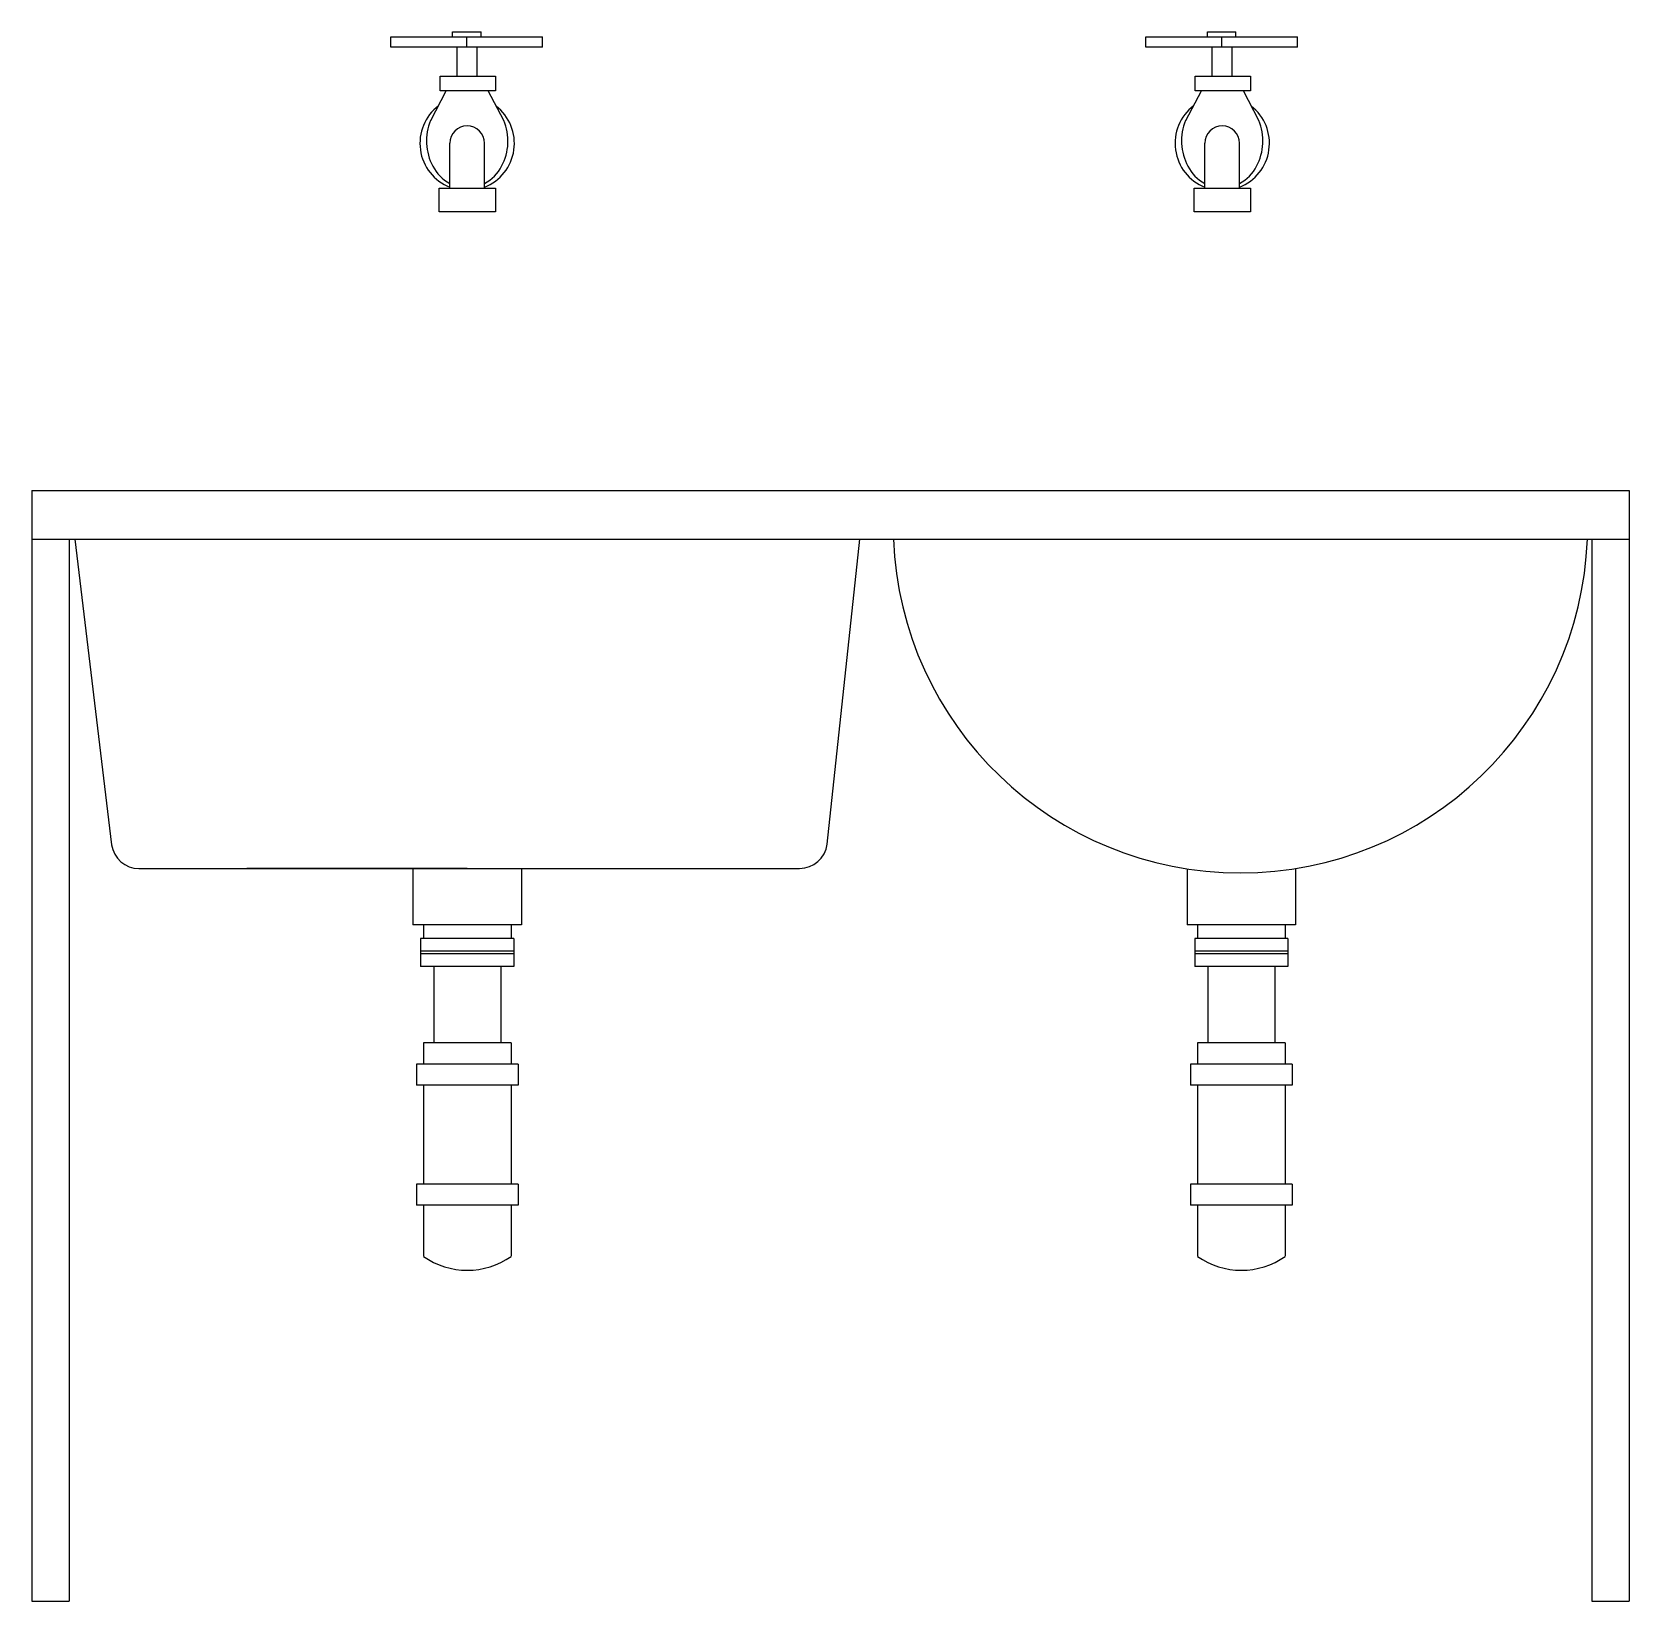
# Model space of a CAD drawing. Header units: millimetres. Extents: x -3042.58 to -3041.43, y 2881.08 to 2882.21.
import ezdxf

# ---------------------------------------------------------------- set-up
doc = ezdxf.new("R2010")
doc.units = ezdxf.units.MM
doc.header["$LTSCALE"] = 10
doc.layers.add('Serviço_Tanques', color=2, linetype='Continuous')

msp = doc.modelspace()

# ---------------------------------------------------------------- linework, layer by layer
at = {"color": 1}
for centre, start, end in [((-3042.27, 2882.1294), 127.3479, 248.4562), ((-3042.27, 2882.1294), 291.5438, 52.2059), ((-3041.7263, 2882.1294), 127.3479, 248.4562), ((-3041.7263, 2882.1294), 291.5438, 52.2059)]:
    msp.add_arc(centre, 0.034, start, end, dxfattribs=at)
at = {"layer": 'Serviço_Tanques', "color": 1}
for p, q in [((-3042.3249, 2882.2062), (-3042.2157, 2882.2062)), ((-3042.3249, 2882.1986), (-3042.3249, 2882.2062)), ((-3042.2805, 2882.2062), (-3042.2805, 2882.2096)), ((-3042.2805, 2882.2096), (-3042.26, 2882.2096)), ((-3042.2703, 2882.1986), (-3042.2703, 2882.2062)), ((-3042.26, 2882.2062), (-3042.26, 2882.2096)), ((-3042.2157, 2882.1986), (-3042.2157, 2882.2062)), ((-3041.7812, 2882.1986), (-3041.7812, 2882.2062)), ((-3041.7812, 2882.2062), (-3041.672, 2882.2062)), ((-3041.7369, 2882.2096), (-3041.7164, 2882.2096)), ((-3041.7369, 2882.2062), (-3041.7369, 2882.2096)), ((-3041.7266, 2882.1986), (-3041.7266, 2882.2062)), ((-3041.7164, 2882.2062), (-3041.7164, 2882.2096)), ((-3041.672, 2882.1986), (-3041.672, 2882.2062)), ((-3042.2157, 2882.1986), (-3042.3249, 2882.1986)), ((-3042.2775, 2882.1986), (-3042.2775, 2882.1777)), ((-3042.2631, 2882.1986), (-3042.2631, 2882.1777)), ((-3041.672, 2882.1986), (-3041.7812, 2882.1986)), ((-3041.7338, 2882.1986), (-3041.7338, 2882.1777)), ((-3041.7194, 2882.1986), (-3041.7194, 2882.1777)), ((-3042.2962, 2882.1459), (-3042.285, 2882.1672)), ((-3042.2548, 2882.1672), (-3042.285, 2882.1672)), ((-3042.2436, 2882.1459), (-3042.2548, 2882.1672)), ((-3041.7525, 2882.1459), (-3041.7413, 2882.1672)), ((-3041.7111, 2882.1672), (-3041.7413, 2882.1672)), ((-3041.6999, 2882.1459), (-3041.7111, 2882.1672)), ((-3042.2825, 2882.0972), (-3042.2825, 2882.1294)), ((-3042.2575, 2882.0972), (-3042.2575, 2882.1294)), ((-3041.7388, 2882.0972), (-3041.7388, 2882.1294)), ((-3041.7138, 2882.0972), (-3041.7138, 2882.1294)), ((-3042.2308, 2881.5666), (-3042.309, 2881.5666)), ((-3041.6735, 2881.5666), (-3041.7516, 2881.5666)), ((-3042.2363, 2881.5566), (-3042.3035, 2881.5566)), ((-3041.679, 2881.5566), (-3041.7461, 2881.5566)), ((-3042.2363, 2881.5476), (-3042.3035, 2881.5476)), ((-3042.2363, 2881.5456), (-3042.3035, 2881.5456)), ((-3041.679, 2881.5476), (-3041.7461, 2881.5476)), ((-3041.679, 2881.5456), (-3041.7461, 2881.5456)), ((-3042.2363, 2881.5366), (-3042.3035, 2881.5366)), ((-3041.679, 2881.5366), (-3041.7461, 2881.5366)), ((-3042.2383, 2881.4816), (-3042.3015, 2881.4816)), ((-3041.681, 2881.4816), (-3041.7441, 2881.4816)), ((-3042.2333, 2881.4661), (-3042.3065, 2881.4661)), ((-3041.676, 2881.4661), (-3041.7491, 2881.4661)), ((-3042.2333, 2881.4511), (-3042.3065, 2881.4511)), ((-3041.676, 2881.4511), (-3041.7491, 2881.4511)), ((-3042.2333, 2881.3796), (-3042.3065, 2881.3796)), ((-3041.676, 2881.3796), (-3041.7491, 2881.3796)), ((-3042.2333, 2881.3646), (-3042.3065, 2881.3646)), ((-3041.676, 2881.3646), (-3041.7491, 2881.3646))]:
    msp.add_line(p, q, dxfattribs=at)
at = {"layer": 'Serviço_Tanques'}
for p, q in [((-3042.5834, 2881.8794), (-3042.5834, 2881.0794)), ((-3042.5834, 2881.8794), (-3041.4334, 2881.8794)), ((-3041.4334, 2881.8794), (-3041.4334, 2881.0794)), ((-3042.5834, 2881.8443), (-3041.4334, 2881.8443)), ((-3042.5566, 2881.8443), (-3042.5566, 2881.0794)), ((-3041.4601, 2881.8443), (-3041.4601, 2881.0794)), ((-3042.2699, 2881.6071), (-3042.4286, 2881.6071)), ((-3042.5834, 2881.0794), (-3042.5566, 2881.0794)), ((-3041.4601, 2881.0794), (-3041.4334, 2881.0794))]:
    msp.add_line(p, q, dxfattribs=at)
at = {"layer": 'Serviço_Tanques', "color": 1}
for points in [[(-3042.2495, 2882.1777), (-3042.2495, 2882.1672), (-3042.2895, 2882.1672), (-3042.2895, 2882.1777)], [(-3041.7059, 2882.1777), (-3041.7059, 2882.1672), (-3041.7459, 2882.1672), (-3041.7459, 2882.1777)], [(-3042.2496, 2882.0972), (-3042.2496, 2882.0801), (-3042.2902, 2882.0801), (-3042.2902, 2882.0972)], [(-3041.7059, 2882.0972), (-3041.7059, 2882.0801), (-3041.7465, 2882.0801), (-3041.7465, 2882.0972)]]:
    msp.add_lwpolyline(points, close=True, dxfattribs=at)
at = {"layer": 'Serviço_Tanques'}
for points in [[(-3042.5526, 2881.8443), (-3042.5261, 2881.6242, 0.372684), (-3042.5063, 2881.6071), (-3042.4933, 2881.6071)], [(-3042.0433, 2881.6071), (-3042.0306, 2881.6071, 0.377029), (-3042.0108, 2881.6245), (-3041.9872, 2881.8443)]]:
    msp.add_lwpolyline(points, format="xyb", dxfattribs=at)
msp.add_lwpolyline([(-3042.4933, 2881.6071), (-3042.4286, 2881.6071), (-3042.2699, 2881.6071), (-3042.0594, 2881.6071), (-3042.0433, 2881.6071)], dxfattribs=at)
at = {"layer": 'Serviço_Tanques', "color": 1}
for points in [[(-3042.309, 2881.6069), (-3042.309, 2881.5666)], [(-3042.2308, 2881.6071), (-3042.2308, 2881.5666)], [(-3041.7516, 2881.6069), (-3041.7516, 2881.5666)], [(-3041.6735, 2881.6071), (-3041.6735, 2881.5666)], [(-3042.3015, 2881.5666), (-3042.3015, 2881.5566)], [(-3042.2383, 2881.5666), (-3042.2383, 2881.5566)], [(-3041.7441, 2881.5666), (-3041.7441, 2881.5566)], [(-3041.681, 2881.5666), (-3041.681, 2881.5566)], [(-3042.3035, 2881.5566), (-3042.3035, 2881.5366)], [(-3042.2363, 2881.5566), (-3042.2363, 2881.5366)], [(-3041.7461, 2881.5566), (-3041.7461, 2881.5366)], [(-3041.679, 2881.5566), (-3041.679, 2881.5366)], [(-3042.294, 2881.5366), (-3042.294, 2881.4816)], [(-3042.2458, 2881.5366), (-3042.2458, 2881.4816)], [(-3041.7366, 2881.5366), (-3041.7366, 2881.4816)], [(-3041.6885, 2881.5366), (-3041.6885, 2881.4816)], [(-3042.3015, 2881.4816), (-3042.3015, 2881.4661)], [(-3042.2383, 2881.4816), (-3042.2383, 2881.4661)], [(-3041.7441, 2881.4816), (-3041.7441, 2881.4661)], [(-3041.681, 2881.4816), (-3041.681, 2881.4661)], [(-3042.3065, 2881.4661), (-3042.3065, 2881.4511)], [(-3042.2333, 2881.4661), (-3042.2333, 2881.4511)], [(-3041.7491, 2881.4661), (-3041.7491, 2881.4511)], [(-3041.676, 2881.4661), (-3041.676, 2881.4511)], [(-3042.3015, 2881.4511), (-3042.3015, 2881.3796)], [(-3042.2383, 2881.4511), (-3042.2383, 2881.3796)], [(-3041.7441, 2881.4511), (-3041.7441, 2881.3796)], [(-3041.681, 2881.4511), (-3041.681, 2881.3796)], [(-3042.3065, 2881.3796), (-3042.3065, 2881.3646)], [(-3042.2333, 2881.3796), (-3042.2333, 2881.3646)], [(-3041.7491, 2881.3796), (-3041.7491, 2881.3646)], [(-3041.676, 2881.3796), (-3041.676, 2881.3646)], [(-3042.3015, 2881.3646), (-3042.3015, 2881.3278)], [(-3042.2383, 2881.3646), (-3042.2383, 2881.3278)], [(-3041.7441, 2881.3646), (-3041.7441, 2881.3278)], [(-3041.681, 2881.3646), (-3041.681, 2881.3278)]]:
    msp.add_lwpolyline(points, dxfattribs=at)
for centre, radius, start, end in [((-3042.261, 2882.1311), 0.0383, 157.3645, 208.3492), ((-3042.27, 2882.1294), 0.0125, 360, 180), ((-3042.2789, 2882.1311), 0.0383, 331.6508, 22.6355), ((-3041.7173, 2882.1311), 0.0383, 157.3645, 208.3492), ((-3041.7263, 2882.1294), 0.0125, 360, 180), ((-3041.7353, 2882.1311), 0.0383, 331.6508, 22.6355), ((-3042.27, 2882.1248), 0.0273, 205.6759, 242.9779), ((-3042.2699, 2882.1248), 0.0273, 297.0221, 334.3241), ((-3041.7264, 2882.1248), 0.0273, 205.6759, 242.9779), ((-3041.7262, 2882.1248), 0.0273, 297.0221, 334.3241), ((-3042.2699, 2881.3726), 0.0549, 234.862, 305.138), ((-3041.7125, 2881.3726), 0.0549, 234.862, 305.138)]:
    msp.add_arc(centre, radius, start, end, dxfattribs=at)
at = {"layer": 'Serviço_Tanques'}
msp.add_arc((-3041.7132, 2881.8539), 0.25, 182.1991, 357.8009, dxfattribs=at)

doc.saveas('drawing.dxf')
